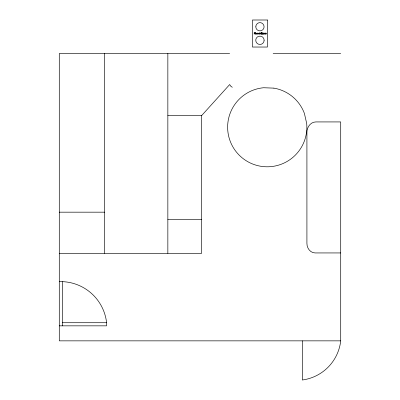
<?xml version="1.0" encoding="UTF-8"?>
<svg xmlns="http://www.w3.org/2000/svg" width="400" height="400" viewBox="0 0 400 400"><rect width="100%" height="100%" fill="white"/><g stroke="black" fill="none" stroke-linecap="round" stroke-linejoin="round"><path stroke-width="0.6" d="M59.29 253.355L201.64 253.355L201.64 115.58L229.67 84.55L230.725 86.155L232.325 87.295M229.67 53.505L59.29 53.505L59.29 340.85L340.71 340.85L340.71 121.925L315.85 121.925C310.48 121.95 306.78 127.435 306.915 132.45L306.915 243.315C306.79 247.905 310.175 252.92 315.085 252.94L340.71 252.94M273.125 53.505L340.71 53.505M167.845 115.58L201.64 115.58M59.29 212.175L104.575 212.175M167.845 219.56L201.64 219.56M59.29 281.65L62.41 281.65A46.29 46.29 0 0 1 106.6 322.72L106.6 325.84L59.29 325.84M62.41 322.72L106.6 322.72M265.535 33.845C266.865 34.445 264.61 32.355 266.275 33.27C265.15 32.715 267.03 34.855 265.525 33.845M302.33 340.85L302.33 380A44.505 44.505 0 0 0 340.71 340.85M167.845 53.505L167.845 253.355M104.575 53.505L104.575 253.355M62.41 281.65L62.41 325.84M255.88 26.165L255.865 27.235A4.105 4.105 0 0 0 257.395 29.98C258.825 31.095 260.935 31.125 262.395 30.05A4.105 4.105 0 0 0 264.02 26.28L263.755 25.24A4.105 4.105 0 0 0 260.535 22.695L259.465 22.68A4.105 4.105 0 0 0 255.88 26.165M263.235 33.57C262.175 35.51 262.18 31.625 263.235 33.57M256.73 33.435C256.67 34.53 258.255 33.985 256.93 33.74C257.485 33.13 257.57 32.685 256.73 33.435M255.115 33.095L254.195 34.115L254.195 32.66L255.115 33.095M262.47 33.385C262.595 35.055 263.525 32.525 262.47 33.385M255.68 33.695C257.04 35.36 256.545 31.65 255.68 33.695M257.655 33.695C259.015 35.36 258.52 31.65 257.655 33.695M264.475 33.695C265.84 35.36 265.345 31.65 264.475 33.695M260.205 33.03L259.55 33.945L260.265 34.115L259.37 33.91C260.71 33.1 258.72 32.15 260.205 33.03M264.1 40.34L263.945 41.41A4.16 4.16 0 0 1 260.96 44.31L259.88 44.435A4.16 4.16 0 0 1 255.91 41.295L255.785 40.215A4.16 4.16 0 0 1 257.915 36.645L260.005 36.115L262.075 36.705A4.16 4.16 0 0 1 264.1 40.34M254.915 33.1C254.35 34.115 254.33 32.135 254.915 33.1M255.87 33.71C256.02 34.5 256.77 33.17 255.905 33.655M257.845 33.71C258.08 34.52 258.635 33.09 257.845 33.71M264.665 33.71C264.815 34.5 265.565 33.17 264.7 33.655M261.92 32.83C258.845 34.765 264.415 34.05 261.35 33.94C264.385 32.03 259.075 32.72 261.92 32.83M263.77 33.03C262.88 36.425 263.49 32.24 264.09 33.35C263.955 35.27 264.83 32.745 263.77 33.03M267.48 20L252.405 20L252.405 47.035L267.48 47.035L267.48 20M255.47 32.595L255.29 34.115L255.47 32.595M260.995 33.39L260.445 33.565L260.995 33.39M273.89 88.13L263.555 87.74A39.615 39.615 0 0 0 227.805 130.88A39.615 39.615 0 0 0 270.945 166.625A39.615 39.615 0 0 0 306.695 123.49L304.395 113.405A39.615 39.615 0 0 0 273.89 88.13"/></g></svg>
